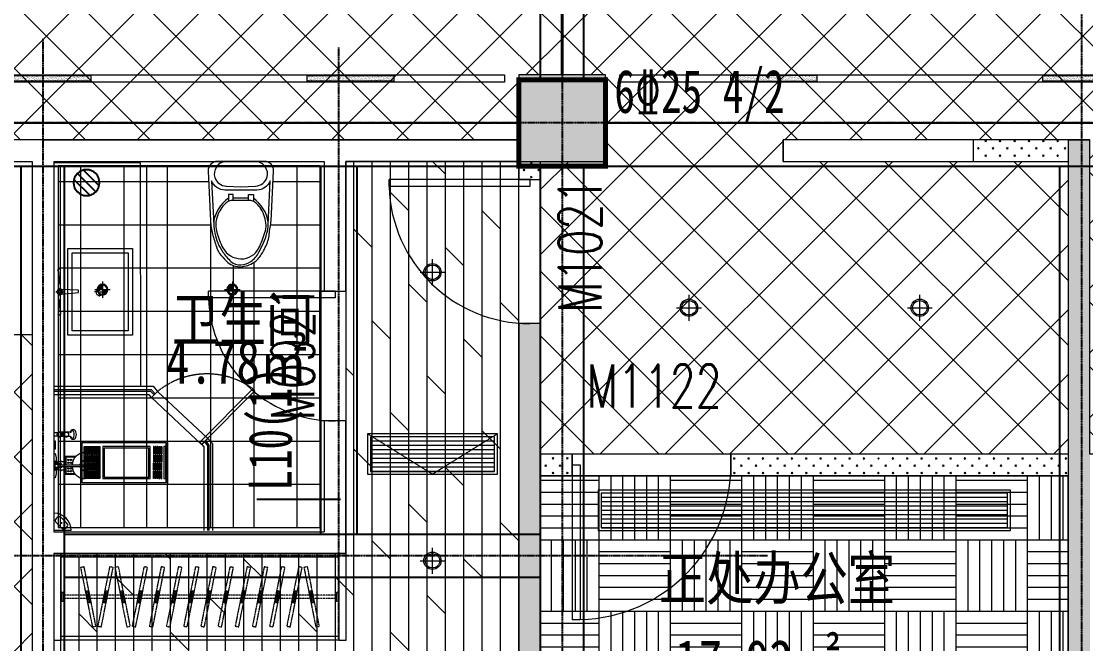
# Model space of a CAD drawing. Header units: millimetres. Extents: x 33621 to 401573, y -91663 to 133135.
# Drawn here: x 92547 to 99925, y 46301 to 50617 of the extents above; entities that cross this region are included whole.
import ezdxf

# ---------------------------------------------------------------- set-up
doc = ezdxf.new("R2010")
doc.units = ezdxf.units.MM
doc.header["$LTSCALE"] = 10
for name, pattern in [('CENTER2', [1.125, 0.75, -0.125, 0.125, -0.125]), ('DASH', [0.35, 0.25, -0.1]), ('DOT', [0.2, 0.1, -0.1]), ('DOTE', [2.42, 2, -0.2, 0.02, -0.2])]:
    doc.linetypes.add(name, pattern=pattern)
doc.layers.get('0').update_dxf_attribs({"color": 253})
doc.layers.add('0a', color=253, linetype='Continuous', plot=False)
for name, color, linetype in [('0a填充', 253, 'Continuous'), ('GRID', 253, 'CENTER2'), ('WINDOW_TEXT', 253, 'Continuous'), ('柱', 253, 'Continuous'), ('梁', 253, 'Continuous'), ('梁原位标注', 253, 'Continuous'), ('梁集中标注', 253, 'Continuous'), ('次梁', 253, 'Continuous'), ('水-地漏', 253, 'Continuous')]:
    doc.layers.add(name, color=color, linetype=linetype)
for name, color, linetype, lineweight in [('COLUMN', 253, 'Continuous', 0), ('DOOR【门】', 253, 'Continuous', 0), ('DS-4BS-FINISH【墙完成线】', 253, 'Continuous', 0), ('FC-FLOOR【地材分格】', 253, 'Continuous', 0), ('FF-FIXT【洁具】', 253, 'Continuous', 0), ('FF-FURN【成品家具】', 253, 'Continuous', 0), ('FF-FURN【成品家私】', 253, 'Continuous', 0), ('PUB_HATCH', 253, 'Continuous', 0), ('RC-FCU【空调设备】', 253, 'Continuous', 0), ('RC-FIN【天花轮廓线】', 253, 'Continuous', 0), ('RC-LIGHT【天花灯具】', 253, 'Continuous', 0), ('RC-STR【天花细线】', 253, 'Continuous', 0), ('RC-Text【天花文字】', 253, 'Continuous', 0), ('WALL', 253, 'Continuous', 0), ('Wall【新建墙】', 253, 'Continuous', 0), ('新建墙体', 253, 'Continuous', 0)]:
    doc.layers.add(name, color=color, linetype=linetype, lineweight=lineweight)
doc.styles.add('_TCH_WINDOW', font='SIMPLEX', dxfattribs={"bigfont": 'GBCBIG'})
doc.styles.add('文字', font='')
doc.styles.get('文字').set_extended_font_data('SimSun')
pattern_1 = [(45, (51276.3, 47130.05), (-50, 50), [16, -54.71068]), (135, (51387.62, 47130.05), (-50, -50), [16, -54.71068])]

# ---------------------------------------------------------------- blocks, each defined once
blk = doc.blocks.new('w-地漏')
at = {"layer": '水-地漏'}
for p, q in [((-56.7, -13.2), (16.2, 59.7)), ((-40.9, -40.9), (43.9, 43.9)), ((-12.7, -56.8), (59.8, 15.7))]:
    blk.add_line(p, q, dxfattribs=at)
blk.add_circle((1.5, 1.5), 60, dxfattribs=at)
blk = doc.blocks.new('$DorLib2D$00000001')
for p, q in [((0.45, 0.975), (0.5, 0.975)), ((0.45, 0), (0.45, 0.975)), ((0.5, 0), (0.5, 0.975)), ((0.5, 0), (0.45, 0))]:
    blk.add_line(p, q)
at = {"lineweight": 13}
blk.add_arc((0.475, 0), 0.975, 91.46928, 180, dxfattribs=at)
blk = doc.blocks.new('衣柜_092319261')
at = {"layer": 'FF-FURN【成品家具】'}
for points in [[(50, -600), (0, -600), (0, 0), (50, 0)], [(1975, 0), (2025, 0), (2025, -600), (1975, -600)]]:
    blk.add_lwpolyline(points, close=True, dxfattribs=at)
for points in [[(50, 0), (1975, 0)], [(50, -600), (1975, -600)]]:
    blk.add_lwpolyline(points, dxfattribs=at)
at = {"layer": 'FF-FURN【成品家具】', "color": 8}
for points in [[(50, -25), (1975, -25)], [(50, -575), (1975, -575)]]:
    blk.add_lwpolyline(points, dxfattribs=at)
at = {"layer": 'FF-FURN【成品家具】', "color": 8, "linetype": 'DASH', "ltscale": 0.16}
for points in [[(185, -503.5), (266.9, -91.6), (291.5, -96.5), (209.5, -508.4)], [(328.6, -91.6), (410.6, -503.5), (386.1, -508.4), (304.1, -96.5)], [(447.8, -91.6), (529.7, -503.5), (505.2, -508.4), (423.2, -96.5)], [(566.9, -91.6), (648.8, -503.5), (624.3, -508.4), (542.4, -96.5)], [(686, -91.6), (767.9, -503.5), (743.4, -508.4), (661.5, -96.5)], [(805.1, -91.6), (887.1, -503.5), (862.5, -508.4), (780.6, -96.5)], [(924.2, -91.6), (1006.2, -503.5), (981.7, -508.4), (899.7, -96.5)], [(1043.3, -91.6), (1125.3, -503.5), (1100.8, -508.4), (1018.8, -96.5)], [(1162.5, -91.6), (1244.4, -503.5), (1219.9, -508.4), (1137.9, -96.5)], [(1281.6, -91.6), (1363.5, -503.5), (1339, -508.4), (1257.1, -96.5)], [(1400.7, -91.6), (1482.6, -503.5), (1458.1, -508.4), (1376.2, -96.5)], [(1495.3, -503.5), (1577.2, -91.6), (1601.8, -96.5), (1519.8, -508.4)], [(1638.9, -91.6), (1720.9, -503.5), (1696.4, -508.4), (1614.4, -96.5)], [(1733.5, -503.5), (1815.5, -91.6), (1840, -96.5), (1758.1, -508.4)], [(218.2, -336.8), (233.8, -258.3), (258.3, -263.2), (242.7, -341.7)], [(225.5, -338.3), (241.1, -259.8), (250.9, -261.7), (235.3, -340.2)], [(361.8, -258.3), (377.4, -336.8), (352.9, -341.7), (337.3, -263.2)], [(354.5, -259.8), (370.1, -338.3), (360.3, -340.2), (344.6, -261.7)], [(480.9, -258.3), (496.5, -336.8), (472, -341.7), (456.4, -263.2)], [(473.6, -259.8), (489.2, -338.3), (479.4, -340.2), (463.8, -261.7)], [(600, -258.3), (615.7, -336.8), (591.1, -341.7), (575.5, -263.2)], [(592.7, -259.8), (608.3, -338.3), (598.5, -340.2), (582.9, -261.7)], [(719.2, -258.3), (734.8, -336.8), (710.2, -341.7), (694.6, -263.2)], [(711.8, -259.8), (727.4, -338.3), (717.6, -340.2), (702, -261.7)], [(838.3, -258.3), (853.9, -336.8), (829.4, -341.7), (813.8, -263.2)], [(830.9, -259.8), (846.5, -338.3), (836.7, -340.2), (821.1, -261.7)], [(957.4, -258.3), (973, -336.8), (948.5, -341.7), (932.9, -263.2)], [(950, -259.8), (965.6, -338.3), (955.8, -340.2), (940.2, -261.7)], [(1076.5, -258.3), (1092.1, -336.8), (1067.6, -341.7), (1052, -263.2)], [(1069.2, -259.8), (1084.8, -338.3), (1075, -340.2), (1059.4, -261.7)], [(1195.6, -258.3), (1211.2, -336.8), (1186.7, -341.7), (1171.1, -263.2)], [(1188.3, -259.8), (1203.9, -338.3), (1194.1, -340.2), (1178.5, -261.7)], [(1314.8, -258.3), (1330.4, -336.8), (1305.8, -341.7), (1290.2, -263.2)], [(1307.4, -259.8), (1323, -338.3), (1313.2, -340.2), (1297.6, -261.7)], [(1433.9, -258.3), (1449.5, -336.8), (1425, -341.7), (1409.3, -263.2)], [(1426.5, -259.8), (1442.1, -338.3), (1432.3, -340.2), (1416.7, -261.7)], [(1528.5, -336.8), (1544.1, -258.3), (1568.6, -263.2), (1553, -341.7)], [(1535.8, -338.3), (1551.4, -259.8), (1561.2, -261.7), (1545.6, -340.2)], [(1672.1, -258.3), (1687.7, -336.8), (1663.2, -341.7), (1647.6, -263.2)], [(1664.7, -259.8), (1680.4, -338.3), (1670.5, -340.2), (1654.9, -261.7)], [(1766.7, -336.8), (1782.3, -258.3), (1806.8, -263.2), (1791.2, -341.7)], [(1774.1, -338.3), (1789.7, -259.8), (1799.5, -261.7), (1783.9, -340.2)]]:
    blk.add_lwpolyline(points, close=True, dxfattribs=at)
at = {"layer": 'FF-FURN【成品家具】', "color": 8}
for points in [[(65, -330), (50, -330), (50, -270), (65, -270)], [(1960, -270), (1975, -270), (1975, -330), (1960, -330)], [(1960, -270), (1975, -270), (1975, -330), (1960, -330)]]:
    blk.add_lwpolyline(points, close=True, dxfattribs=at)
at = {"layer": 'FF-FURN【成品家具】', "color": 8, "linetype": 'DASH', "ltscale": 0.16}
for points in [[(65, -287.5), (1960, -287.5)], [(65, -312.5), (1960, -312.5)]]:
    blk.add_lwpolyline(points, dxfattribs=at)
blk = doc.blocks.new('*U52')
for p, q in [((29, 678), (0, 678)), ((113, 681), (38, 681)), ((29, 654), (0, 654)), ((113, 651), (38, 651)), ((10, 481), (0, 481)), ((10, 419), (10, 481)), ((10, 460), (30, 460)), ((30, 440), (30, 460)), ((30, 455), (215, 455)), ((30, 445), (215, 445)), ((0, 419), (10, 419)), ((10, 440), (30, 440)), ((0, 120), (0, 0)), ((120, 0), (0, 0))]:
    blk.add_line(p, q)
at = {"color": 8}
for p, q in [((60, 681), (60, 651)), ((25, 471), (15, 471)), ((25, 478), (70, 478)), ((25, 478), (25, 465)), ((49, 488), (45, 488)), ((45, 478), (45, 488)), ((49, 478), (49, 488)), ((70, 478), (70, 455)), ((70, 445), (70, 422)), ((25, 428), (15, 428)), ((25, 435), (25, 422)), ((25, 422), (70, 422)), ((45, 422), (45, 412)), ((49, 412), (45, 412)), ((49, 422), (49, 412)), ((16, 83), (23, 90)), ((51, 90), (90, 51)), ((16, 55), (55, 16)), ((90, 23), (83, 16))]:
    blk.add_line(p, q, dxfattribs=at)
at = {"color": 250}
for p, q in [((22, 465), (22, 460)), ((22, 440), (22, 435))]:
    blk.add_line(p, q, dxfattribs=at)
at = {"color": 8}
for points in [[(0, 621), (10, 621), (10, 565), (0, 565)], [(0, 535), (10, 535), (15, 505), (15, 460)], [(81, 455), (81, 515), (153, 515)], [(151, 388), (81, 388), (81, 445)], [(15, 440), (15, 395), (10, 365), (0, 365)]]:
    blk.add_lwpolyline(points, dxfattribs=at)
at = {"color": 250}
for points in [[(15, 465), (50, 465), (50, 455)], [(50, 445), (50, 435), (15, 435)], [(86, 455), (86, 510), (148, 510)], [(146, 393), (86, 393), (86, 445)]]:
    blk.add_lwpolyline(points, dxfattribs=at)
blk.add_circle((38, 666), 15)
at = {"color": 8}
for centre, radius in [((87, 666), 15), ((53, 53), 4)]:
    blk.add_circle(centre, radius, dxfattribs=at)
at = {"color": 250}
for centre in [(100, 490), (100, 470), (119, 490), (119, 470), (100, 430), (100, 411), (119, 430), (119, 411)]:
    blk.add_circle(centre, 5, dxfattribs=at)
at = {"color": 8}
for centre, radius, start, end in [((38, 666), 17, 61.92751, 136.66408), ((87, 666), 17, 241.92751, 118.07249), ((38, 666), 17, 223.33592, 298.07249), ((215, 450), 35, 188.21321, 171.78679), ((30, 69), 20, 134.99997, 224.99998), ((37, 76), 20, 45, 135), ((69, 30), 20, 224.99996, 314.99994), ((76, 37), 20, 315, 45)]:
    blk.add_arc(centre, radius, start, end, dxfattribs=at)
for centre, radius, start, end in [((87, 666), 15, 90, 270), ((107, 697.6), 17.7, 289.67326, 343.58193), ((134.6, 681.7), 17.9, 55.65642, 118.51026), ((107, 634.4), 17.7, 16.41807, 70.32674), ((134.6, 650.4), 17.9, 241.48974, 304.34358), ((215, 450), 89.5, 183.20255, 176.79745), ((215, 450), 5, 270, 90), ((0, 0), 120, 359.99988, 89.99988)]:
    blk.add_arc(centre, radius, start, end)
at = {"color": 250}
blk.add_arc((215, 450), 9, 213.74899, 146.25101, dxfattribs=at)
for centre, start_param, end_param in [((126, 666), 2.068694, 7.356084), ((141, 666), 3.388355, 6.036423)]:
    blk.add_ellipse(centre, major_axis=(0, 31.4), ratio=0.47884, start_param=start_param, end_param=end_param)
blk = doc.blocks.new('马桶A')
blk.add_wipeout([(226.7, 297.9), (226.7, 304), (226.2, 310.1), (225.1, 316.1), (223.5, 321.9), (221.3, 327.6), (218.5, 333), (215.3, 338.1), (211.6, 342.9), (207.4, 347.4), (202.8, 351.4), (197.9, 354.9), (192.6, 358), (187.1, 360.5), (181.4, 362.5), (175.5, 364), (169.4, 364.8), (163.4, 365.1), (-163.4, 365.1), (-169.4, 364.8), (-175.5, 364), (-181.4, 362.5), (-187.1, 360.5), (-192.6, 358), (-197.9, 354.9), (-202.8, 351.4), (-207.4, 347.4), (-211.6, 342.9), (-215.3, 338.1), (-218.6, 333), (-221.3, 327.6), (-223.5, 321.9), (-225.2, 316.1), (-226.3, 310.1), (-226.8, 304), (-226.7, 297.9), (-210.7, -46.8), (-208.2, -77.7), (-203.5, -108.3), (-196.6, -138.6), (-170.1, -227.6), (-164, -243.5), (-156.5, -258.7), (-147.6, -273.2), (-137.4, -286.8), (-114.8, -312), (-90.1, -335.3), (-81.6, -342), (-72.6, -347.9), (-63.1, -353.1), (-53.2, -357.3), (-42.9, -360.8), (-32.4, -363.3), (-21.7, -364.8), (-10.9, -365.4), (-0.1, -365.1), (15.8, -363.3), (31.5, -360.2), (46.8, -355.8), (61.7, -350.2), (76.2, -343.3), (90, -335.3), (102.3, -326.6), (113.7, -316.7), (124.1, -305.8), (133.4, -293.9), (141.4, -281.1), (169.1, -230.1), (179, -208.6), (186.9, -186.3), (192.7, -163.3), (196.3, -139.9), (210.7, -46.9)])
at = {"linetype": 'ByBlock'}
blk.add_line((53.2, 109.2), (-53.5, 109.2), dxfattribs=at)
at = {"linetype": 'Continuous'}
blk.add_lwpolyline([(226.7, 297.9, 0.431726), (163.4, 365.1), (-163.4, 365.1, 0.431435), (-226.7, 297.9), (-210.7, -46.8, 0.05293), (-196.6, -138.6, 0.015625), (-170.1, -227.6, 0.092508), (-137.4, -286.8, 0.041886), (-90.1, -335.3, 0.199313), (-0.1, -365.1, 0.124065), (90, -335.3, 0.122705), (141.4, -281.1, 0.00916), (169.1, -230.1, 0.093585), (196.3, -139.9, -0.024039), (210.7, -46.9)], format="xyb", close=True, dxfattribs=at)
for points in [[(-101, 193.9), (0, 189.7), (100.9, 193.9, 0.31346), (182.6, 257.2, 0.214355), (169.7, 325.7, 0.233297), (103.2, 365.1), (-107.4, 365.1, 0.214741), (-169.8, 325.7, 0.214469), (-181.7, 253.1, 0.149897), (-150.5, 211.2, 0.149897), (-101.2, 193.9)], [(-204, 229.4), (-188.9, -72.3, 0.039846), (-181, -132.7, 0.096207), (-125.6, -263.4, 0.060028), (-69.1, -328.8, 0.204422), (-0.1, -352.8, 0.133941), (68.8, -328.8, 0.129163), (125.3, -263.4, -0.000598), (156.7, -199.6, 0.056687), (180.7, -132.7, 0.051135), (188.6, -72.3), (203.9, 229.4, -0.272391), (110.8, 164.8), (-111.1, 164.8, -0.270676), (-204.2, 229.4)], [(107.2, 73.1, 0.09365), (82.8, 89, 0.098915), (54.3, 94.5), (-54.6, 94.5, 0.096282), (-83.1, 89, 0.096282), (-107.5, 73.1, 0.05557), (-139.9, 34, 0.05557), (-162.9, -11.3, 0.092989), (-174.3, -76.2, 0.063501), (-167, -128.6, 0.057856), (-124.5, -234.6, 0.268831), (-0.1, -310.6, 0.294074), (124.2, -234.6, 0.034416), (166.7, -128.6, 0.087024), (174, -76.2, 0.134611), (139.6, 34, 0.061058), (107.2, 73.1)]]:
    blk.add_lwpolyline(points, format="xyb", close=True)
at = {"linetype": 'ByBlock'}
for points in [[(-53.5, 94.5), (-53.5, 136.3), (-86.5, 136.3), (-86.5, 87.5)], [(53.2, 94.5), (53.2, 136.3), (86.2, 136.3), (86.2, 87.5)]]:
    blk.add_lwpolyline(points, dxfattribs=at)
for centre, start, end in [((51.8, -91.8), 124.52591, 171.77825), ((-52.1, -91.8), 8.20638, 55.47409)]:
    blk.add_arc(centre, 244, start, end, dxfattribs=at)
blk = doc.blocks.new('A$C5D954283')
at = {"color": 8}
for p, q in [((0, 532.1), (0, 509.5)), ((0, 501.5), (0, 478.5)), ((-5, 230), (-32.8, 230)), ((0, 235.1), (0, 263.8)), ((0, 225), (0, 196.3)), ((32.3, 230), (5, 230))]:
    blk.add_line(p, q, dxfattribs=at)
at = {"color": 0, "linetype": 'Continuous'}
for p, q in [((-159.8, 511.3), (-159.8, 506.3)), ((-11.2, 374.3), (-17.5, 495.5)), ((15.1, 492.2), (4.8, 374.3)), ((159.8, 511.3), (159.8, 506.3)), ((4.8, 374.3), (-11.2, 374.3))]:
    blk.add_line(p, q, dxfattribs=at)
blk.add_lwpolyline([(300, 0), (300, 450), (-300, 450), (-300, 0)], close=True, dxfattribs=at)
at = {"color": 8, "ltscale": 1000, "const_width": 0.448}
blk.add_lwpolyline([(0, 505.7, -1), (0, 505.3, -1)], format="xyb", close=True, dxfattribs=at)
at = {"color": 8}
blk.add_lwpolyline([(270, 30), (270, 420), (-270, 420), (-270, 30)], close=True, dxfattribs=at)
at = {"color": 8, "const_width": 0.84}
blk.add_lwpolyline([(0.1, 230.5, -1), (0.1, 229.6, -1)], format="xyb", close=True, dxfattribs=at)
at = {"color": 0, "linetype": 'Continuous'}
blk.add_circle((0, 505.5), 20.2, dxfattribs=at)
at = {"color": 8}
for centre, radius in [((0.3, 505.7), 16.3), ((0, 230), 25.2)]:
    blk.add_circle(centre, radius, dxfattribs=at)
at = {"color": 0, "linetype": 'Continuous'}
for centre, start, end in [((-154.8, 511.3), 88.28891, 180), ((-154.8, 506.3), 180, 271.71109), ((154.8, 511.3), 0, 91.71109), ((154.8, 506.3), 268.28891, 0)]:
    blk.add_arc(centre, 5, start, end, dxfattribs=at)
at = {"color": 250, "linetype": 'DOT', "ltscale": 1000}
for points in [[(-57.3, 508.8), (-57.4, 510), (-57.8, 511.1), (-58.3, 512.1), (-59.1, 513), (-60, 513.8), (-61, 514.3), (-62.2, 514.7), (-63.3, 514.8), (-64.5, 514.7), (-65.6, 514.3), (-66.7, 513.8), (-67.6, 513), (-68.3, 512.1), (-68.9, 511.1), (-69.2, 510), (-69.3, 508.8), (-69.2, 507.6), (-68.9, 506.5), (-68.3, 505.5), (-67.6, 504.6), (-66.7, 503.8), (-65.6, 503.3), (-64.5, 502.9), (-63.3, 502.8), (-62.2, 502.9), (-61, 503.3), (-60, 503.8), (-59.1, 504.6), (-58.3, 505.5), (-57.8, 506.5), (-57.4, 507.6)], [(69.3, 508.8), (69.2, 510), (68.9, 511.1), (68.3, 512.1), (67.6, 513), (66.7, 513.8), (65.6, 514.3), (64.5, 514.7), (63.3, 514.8), (62.2, 514.7), (61, 514.3), (60, 513.8), (59.1, 513), (58.3, 512.1), (57.8, 511.1), (57.4, 510), (57.3, 508.8), (57.4, 507.6), (57.8, 506.5), (58.3, 505.5), (59.1, 504.6), (60, 503.8), (61, 503.3), (62.2, 502.9), (63.3, 502.8), (64.5, 502.9), (65.6, 503.3), (66.7, 503.8), (67.6, 504.6), (68.3, 505.5), (68.9, 506.5), (69.2, 507.6)]]:
    blk.add_wipeout(points, dxfattribs=at)
at = {"color": 0, "linetype": 'Continuous'}
for p, q in [((-72.3, 510.3), (-154.7, 516.3)), ((-72.3, 507.3), (-154.7, 501.3)), ((72.3, 510.3), (154.7, 516.3)), ((72.3, 507.3), (154.7, 501.3))]:
    blk.add_line(p, q, dxfattribs=at)
at = {"color": 8}
for p, q in [((-4, 505.5), (-26.2, 505.5)), ((25.8, 505.5), (4, 505.5))]:
    blk.add_line(p, q, dxfattribs=at)
at = {"color": 0, "linetype": 'Continuous', "const_width": 12}
for points in [[(-63.3, 514.8, -1), (-63.3, 502.8, -1)], [(63.3, 514.8, 1), (63.3, 502.8, 1)]]:
    blk.add_lwpolyline(points, format="xyb", close=True, dxfattribs=at)
blk = doc.blocks.new('A$C434F664F')
at = {"layer": '0a填充'}
h = blk.add_hatch(color=256, dxfattribs=at)
h.paths.add_polyline_path([(936, 75), (942, 75), (942, 81), (936, 81)])
h.paths.add_polyline_path([(898, 99), (904, 99), (904, 105), (898, 105)])
h.paths.add_polyline_path([(864, 99), (870, 99), (870, 105), (864, 105)])
h.paths.add_polyline_path([(864, 75), (870, 75), (870, 81), (864, 81)])
h.paths.add_polyline_path([(792, 75), (798, 75), (798, 81), (792, 81)])
h.paths.add_polyline_path([(720, 75), (726, 75), (726, 81), (720, 81)])
h.paths.add_polyline_path([(648, 75), (654, 75), (654, 81), (648, 81)])
h.paths.add_polyline_path([(576, 75), (582, 75), (582, 81), (576, 81)])
h.paths.add_polyline_path([(504, 75), (510, 75), (510, 81), (504, 81)])
h.paths.add_polyline_path([(432, 75), (438, 75), (438, 81), (432, 81)])
h.paths.add_polyline_path([(360, 99), (366, 99), (366, 105), (360, 105)])
h.paths.add_polyline_path([(360, 75), (366, 75), (366, 81), (360, 81)])
h.paths.add_polyline_path([(326, 99), (332, 99), (332, 105), (326, 105)])
h.paths.add_polyline_path([(288, 75), (294, 75), (294, 81), (288, 81)])
h.paths.add_polyline_path([(216, 75), (222, 75), (222, 81), (216, 81)])
h.paths.add_polyline_path([(144, 75), (150, 75), (150, 81), (144, 81)])
h.paths.add_polyline_path([(72, 99), (78, 99), (78, 105), (72, 105)])
h.paths.add_polyline_path([(72, 75), (78, 75), (78, 81), (72, 81)])
h.paths.add_polyline_path([(38, 99), (44, 99), (44, 105), (38, 105)])
h.paths.add_polyline_path([(0, 75), (6, 75), (6, 81), (0, 81)])
blk = doc.blocks.new('海龙0425175846')
at = {"layer": 'GRID', "ltscale": 0.01}
for p, q in [((124.442, 257.02), (124.442, 41.97)), ((160.442, 257.02), (160.442, 50.038)), ((88.442, 158.857), (88.442, 50.038)), ((108.942, 158.258), (108.942, 117.259)), ((497.558, 153.02), (-487.558, 153.02)), ((138.68, 123.02), (38.205, 123.02))]:
    blk.add_line(p, q, dxfattribs=at)
at = {"layer": '柱', "const_width": 0.35}
blk.add_lwpolyline([(127.442, 150.02), (127.442, 156.02), (121.442, 156.02), (121.442, 150.02)], close=True, dxfattribs=at)
at = {"layer": '梁', "ltscale": 0.01}
for p, q in [((122.942, 156.02), (122.942, 234.02)), ((125.942, 156.02), (125.942, 234.02)), ((55.442, 153.02), (121.442, 153.02)), ((127.442, 153.02), (193.442, 153.02)), ((55.442, 150.02), (121.442, 150.02)), ((122.942, 81.02), (122.942, 150.02)), ((125.942, 81.02), (125.942, 150.02)), ((127.442, 150.02), (193.442, 150.02))]:
    blk.add_line(p, q, dxfattribs=at)
at = {"layer": '梁集中标注'}
blk.add_line((109.071, 126.913), (103.271, 126.913), dxfattribs=at)
at = {"layer": '次梁'}
for p, q in [((86.942, 78.02), (86.942, 150.02)), ((89.942, 78.02), (89.942, 150.02)), ((107.692, 150.02), (107.692, 124.52)), ((110.192, 150.02), (110.192, 124.52)), ((158.942, 78.02), (158.942, 150.02)), ((89.942, 124.52), (122.942, 124.52)), ((89.942, 121.52), (122.942, 121.52))]:
    blk.add_line(p, q, dxfattribs=at)
at = {"layer": '0a填充'}
blk.add_blockref('A$C434F664F', (-454.558, 75.02), dxfattribs=at)
at = {"layer": '梁原位标注', "width": 0.7}
blk.add_text('6%%13225 4/2', height=3, dxfattribs=at).set_placement((128.055, 153.72))
at = {"layer": '梁集中标注', "width": 0.7}
blk.add_text('L10(1)', height=3, rotation=90, dxfattribs=at).set_placement((105.696, 127.526))
blk = doc.blocks.new('ZL_0814093391')
at = {"layer": 'RC-LIGHT【天花灯具】'}
h = blk.add_hatch(dxfattribs=at)
h.set_pattern_fill('AR-SAND', color=251, scale=0.316764)
h.set_pattern_definition([(37.5, (-300, -35), (-0.50683, 15.50283), [0, -12.2296, 0, -13.67785, 0, -13.07441]), (7.5, (-300, -35), (14.23926, 22.7064), [0, -6.59755, 0, -11.02274, 0, -4.22404]), (327.5, (-309.896, -35), (25.05575, 0.04552), [0, -4.0229, 0, -14.48243, 0, -18.90761]), (317.5, (-309.896, -35), (24.1867, 7.0616), [0, -2.01145, 0, -9.49404, 0, -10.86182])])
h.paths.add_polyline_path([(300, 5), (-300, 5), (-300, -35), (300, -35)])
blk.add_lwpolyline([(-300, 5), (300, 5), (300, -35), (-300, -35)], close=True, dxfattribs=at)
blk = doc.blocks.new('ERTERT')
at = {"color": 8}
for points in [[(15709.6, 8061.8), (15930.2, 8061.8), (15930.2, 8046.6), (15709.6, 8046.6)], [(15709.5, 8032.6), (15759.4, 8032.6), (15759.4, 8026.5), (15709.5, 8026.5)], [(15709.5, 8019.5), (15759.4, 8019.5), (15759.4, 8013.4), (15709.5, 8013.4)], [(15709.5, 8000.3), (15759.4, 8000.3), (15759.4, 8006.4), (15709.5, 8006.4)], [(15709.5, 7987.2), (15759.4, 7987.2), (15759.4, 7993.3), (15709.5, 7993.3)], [(15709.5, 7974.2), (15759.4, 7974.2), (15759.4, 7980.2), (15709.5, 7980.2)], [(15766.4, 8032.6), (15816.3, 8032.6), (15816.3, 8026.5), (15766.4, 8026.5)], [(15766.4, 8019.5), (15816.3, 8019.5), (15816.3, 8013.4), (15766.4, 8013.4)], [(15766.4, 8000.3), (15816.3, 8000.3), (15816.3, 8006.4), (15766.4, 8006.4)], [(15766.4, 7987.2), (15816.3, 7987.2), (15816.3, 7993.3), (15766.4, 7993.3)], [(15766.4, 7974.2), (15816.3, 7974.2), (15816.3, 7980.2), (15766.4, 7980.2)], [(15873.3, 8032.6), (15823.3, 8032.6), (15823.3, 8026.5), (15873.3, 8026.5)], [(15873.3, 8019.5), (15823.3, 8019.5), (15823.3, 8013.4), (15873.3, 8013.4)], [(15873.3, 8000.3), (15823.3, 8000.3), (15823.3, 8006.4), (15873.3, 8006.4)], [(15873.3, 7987.2), (15823.3, 7987.2), (15823.3, 7993.3), (15873.3, 7993.3)], [(15873.3, 7974.2), (15823.3, 7974.2), (15823.3, 7980.2), (15873.3, 7980.2)], [(15930.2, 8032.6), (15880.3, 8032.6), (15880.3, 8026.5), (15930.2, 8026.5)], [(15930.2, 8019.5), (15880.3, 8019.5), (15880.3, 8013.4), (15930.2, 8013.4)], [(15930.2, 8000.3), (15880.3, 8000.3), (15880.3, 8006.4), (15930.2, 8006.4)], [(15930.2, 7987.2), (15880.3, 7987.2), (15880.3, 7993.3), (15930.2, 7993.3)], [(15930.2, 7974.2), (15880.3, 7974.2), (15880.3, 7980.2), (15930.2, 7980.2)], [(15709.5, 7952.9), (15930.2, 7952.9), (15930.2, 7624.2), (15709.5, 7624.2)], [(15709.5, 7495.6), (15930.2, 7495.6), (15930.2, 7604.2), (15709.5, 7604.2)], [(15714.5, 7599.2), (15763.3, 7599.2), (15763.3, 7592.2), (15714.5, 7592.2)], [(15714.5, 7586), (15763.3, 7586), (15763.3, 7579), (15714.5, 7579)], [(15714.5, 7572.1), (15763.3, 7572.1), (15763.3, 7565.1), (15714.5, 7565.1)], [(15714.5, 7558.9), (15763.3, 7558.9), (15763.3, 7551.9), (15714.5, 7551.9)], [(15714.5, 7545.5), (15763.3, 7545.5), (15763.3, 7538.5), (15714.5, 7538.5)], [(15714.5, 7532.6), (15763.3, 7532.6), (15763.3, 7525.6), (15714.5, 7525.6)], [(15767.9, 7599.2), (15816.7, 7599.2), (15816.7, 7592.2), (15767.9, 7592.2)], [(15767.9, 7586), (15816.7, 7586), (15816.7, 7579), (15767.9, 7579)], [(15767.9, 7572.1), (15816.7, 7572.1), (15816.7, 7565.1), (15767.9, 7565.1)], [(15767.9, 7558.9), (15816.7, 7558.9), (15816.7, 7551.9), (15767.9, 7551.9)], [(15767.9, 7545.5), (15816.7, 7545.5), (15816.7, 7538.5), (15767.9, 7538.5)], [(15767.9, 7532.6), (15816.7, 7532.6), (15816.7, 7525.6), (15767.9, 7525.6)], [(15821.2, 7599.2), (15870, 7599.2), (15870, 7592.2), (15821.2, 7592.2)], [(15821.2, 7586), (15870, 7586), (15870, 7579), (15821.2, 7579)], [(15821.2, 7572.1), (15870, 7572.1), (15870, 7565.1), (15821.2, 7565.1)], [(15821.2, 7558.9), (15870, 7558.9), (15870, 7551.9), (15821.2, 7551.9)], [(15821.2, 7545.5), (15870, 7545.5), (15870, 7538.5), (15821.2, 7538.5)], [(15821.2, 7532.6), (15870, 7532.6), (15870, 7525.6), (15821.2, 7525.6)], [(15876.4, 7599.2), (15925.2, 7599.2), (15925.2, 7592.2), (15876.4, 7592.2)], [(15876.4, 7586), (15925.2, 7586), (15925.2, 7579), (15876.4, 7579)], [(15876.4, 7572.1), (15925.2, 7572.1), (15925.2, 7565.1), (15876.4, 7565.1)], [(15876.4, 7558.9), (15925.2, 7558.9), (15925.2, 7551.9), (15876.4, 7551.9)], [(15876.4, 7545.5), (15925.2, 7545.5), (15925.2, 7538.5), (15876.4, 7538.5)], [(15876.4, 7532.6), (15925.2, 7532.6), (15925.2, 7525.6), (15876.4, 7525.6)], [(15714.5, 7520.4), (15763.3, 7520.4), (15763.3, 7513.4), (15714.5, 7513.4)], [(15714.5, 7507.6), (15763.3, 7507.6), (15763.3, 7500.6), (15714.5, 7500.6)], [(15767.9, 7520.4), (15816.7, 7520.4), (15816.7, 7513.4), (15767.9, 7513.4)], [(15767.9, 7507.6), (15816.7, 7507.6), (15816.7, 7500.6), (15767.9, 7500.6)], [(15821.2, 7520.4), (15870, 7520.4), (15870, 7513.4), (15821.2, 7513.4)], [(15821.2, 7507.6), (15870, 7507.6), (15870, 7500.6), (15821.2, 7500.6)], [(15876.4, 7520.4), (15925.2, 7520.4), (15925.2, 7513.4), (15876.4, 7513.4)], [(15876.4, 7507.6), (15925.2, 7507.6), (15925.2, 7500.6), (15876.4, 7500.6)]]:
    blk.add_lwpolyline(points, close=True, dxfattribs=at)
at = {"color": 250}
blk.add_lwpolyline([(15719.5, 7942.9), (15920.2, 7942.9), (15920.2, 7634.2), (15719.5, 7634.2)], close=True, dxfattribs=at)
at = {"layer": 'RC-LIGHT【天花灯具】'}
for points in [[(15668.9, 7471.8), (15968.9, 7471.8), (15968.9, 8071.8), (15668.9, 8071.8)], [(15678.9, 7481.8), (15958.9, 7481.8), (15958.9, 8061.8), (15678.9, 8061.8)]]:
    blk.add_lwpolyline(points, close=True, dxfattribs=at)
blk = doc.blocks.new('防雾筒灯')
at = {"ltscale": 30}
h = blk.add_hatch(dxfattribs=at)
h.set_pattern_fill('DOTS', color=251, scale=3)
h.set_pattern_definition([(0, (-62.322, -46.6336), (2.38125, 4.7625), [0, -4.7625])])
edge = h.paths.add_edge_path()
edge.add_ellipse((0, 0), major_axis=(35.4, 35.4), ratio=1, start_angle=315, end_angle=405)
edge.add_line((0, 50), (0, 0))
edge.add_line((0, 0), (50, 0))
edge = h.paths.add_edge_path()
edge.add_line((0, 0), (-50, 0))
edge.add_ellipse((0, 0), major_axis=(35.4, 35.4), ratio=1, start_angle=495, end_angle=225)
edge.add_line((0, -50), (0, 0))
at = {"color": 251, "linetype": 'DOTE', "ltscale": 43.504693}
blk.add_line((0, 91), (0, -91), dxfattribs=at)
at = {"color": 251, "linetype": 'DOTE', "ltscale": 41.297046}
blk.add_line((86, 0), (-86, 0), dxfattribs=at)
blk.add_ellipse((0, 0), major_axis=(-42.4, 42.4), ratio=1, start_param=2.355868237233172, end_param=8.639053544412757)
at = {"color": 251}
blk.add_ellipse((0, 0), major_axis=(35.4, 35.4), ratio=1, start_param=5.49871431692557, end_param=11.78189962410516, dxfattribs=at)
blk = doc.blocks.new('圆形筒灯')
at = {"color": 251, "linetype": 'DOTE', "ltscale": 43.504693}
blk.add_line((0, 90.6), (0, -90.6), dxfattribs=at)
at = {"color": 251, "linetype": 'DOTE', "ltscale": 41.297046}
blk.add_line((86, 0), (-86, 0), dxfattribs=at)
blk.add_ellipse((0, 0), major_axis=(-42.4, 42.4), ratio=1, start_param=2.355868237233172, end_param=8.639053544412757)
at = {"color": 251}
blk.add_ellipse((0, 0), major_axis=(35.4, 35.4), ratio=1, start_param=5.49871431692557, end_param=11.78189962410516, dxfattribs=at)

msp = doc.modelspace()

# ---------------------------------------------------------------- hatches: boundary and pattern name
at = {"layer": 'FC-FLOOR【地材分格】'}
h = msp.add_hatch(dxfattribs=at)
h.set_pattern_fill('ANSI37', color=256, scale=100, double=1)
h.paths.add_polyline_path([(103421.5, 52045.3), (103421.5, 50245.3), (103196.5, 50245.3), (103196.5, 49795.3), (101395.5, 49795.3), (101395.5, 47615.3), (99953.9, 47615.3), (99953.9, 49795.3), (97828.9, 49795.3), (97828.9, 49645.3), (99803.9, 49645.3), (99803.9, 47615.3), (96146.5, 47615.3), (96146.5, 49645.3), (96596.5, 49645.3), (96596.5, 50245.3), (95996.5, 50245.3), (95996.5, 49795.3), (89396.5, 49795.3), (89396.5, 50245.3), (88796.5, 50245.3), (88796.5, 49795.3), (82196.5, 49795.3), (82196.5, 50245.3), (81596.5, 50245.3), (81596.5, 49795.3), (74996.5, 49795.3), (74996.5, 50245.3), (74396.5, 50245.3), (74396.5, 49645.3), (74621.5, 49645.3), (74621.5, 46044), (71170.5, 46044), (71170.5, 49645.3), (72996.5, 49645.3), (72996.5, 49795.3), (69195.5, 49795.3), (69195.5, 49645.3), (71020.5, 49645.3), (71020.5, 46044), (67571.5, 46044), (67571.5, 49645.3), (67796.5, 49645.3), (67796.5, 50245.3), (67196.5, 50245.3), (67196.5, 49795.3), (60596.5, 49795.3), (60596.5, 50245.3), (59996.5, 50245.3), (59996.5, 49645.3), (60220.5, 49645.3), (60220.5, 46044), (56770.5, 46044), (56770.5, 49645.3), (58596.5, 49645.3), (58596.5, 49795.3), (54795.5, 49795.3), (54795.5, 49645.3), (56620.5, 49645.3), (56620.5, 46044), (53170.5, 46044), (53170.5, 49635.7), (53396.5, 49635.7), (53396.5, 50245.3), (52796.5, 50245.3), (52796.5, 49795.3), (46196.5, 49795.3), (46196.5, 50245.3), (45596.5, 50245.3), (45596.5, 49645.3), (46046.5, 49645.3), (46046.5, 47615.3), (42346.5, 47615.3), (42346.5, 49645.3), (44183.9, 49645.3), (44183.9, 49795.3), (38996.5, 49795.3), (38996.5, 52045.3), (56769.3, 52039), (56769.3, 58345.3), (59996.5, 58345.3), (59996.5, 52045.3), (85571.5, 52045.3), (85571.5, 58345.3), (88796.5, 58345.3), (88796.5, 52045.3)])
h = msp.add_hatch(dxfattribs=at)
h.set_pattern_fill('ANSI37', color=256, scale=100, double=1)
h.paths.add_polyline_path([(78371.5, 49645.3), (92421.5, 49645.3), (92421.5, 48445.3), (92621.5, 48445.3), (92621.5, 43845.3), (92421.5, 43845.3), (92421.5, 42445.3), (89396.5, 42445.3), (89396.5, 42745.3), (88796.5, 42745.3), (88796.5, 42445.3), (82196.5, 42445.3), (82196.5, 42745.3), (81596.5, 42745.3), (81596.5, 42445.3), (78371.5, 42445.3)])
h = msp.add_hatch(dxfattribs=at)
h.set_pattern_fill('DOLMIT', color=256, scale=20, angle=90, double=1)
h.set_pattern_definition([(90, (82532.47, 53365.26), (-127, 8e-15), []), (135, (82532.47, 53365.26), (-254, -254), [179.605, -359.21])])
h.paths.add_polyline_path([(95996.5, 49645.3), (94796.5, 49645.3), (94796.5, 46926.2), (92772, 46926.2), (92771, 42445.3), (95996.5, 42445.3)])
h = msp.add_hatch(dxfattribs=at)
h.set_pattern_fill('_USER', color=256, scale=600, double=1, pattern_type=0)
h.set_pattern_definition([(0, (94617.53, 47106.15), (0, 600), []), (90, (94617.53, 47106.15), (-600, 4e-14), [])])
h.paths.add_polyline_path([(94617.5, 49615.3), (92801.5, 49615.3), (92801.5, 47106.2), (94617.5, 47106.2)])
h = msp.add_hatch(dxfattribs=at)
h.set_pattern_fill('方形木地板', color=256, scale=1.6239, double=1, pattern_type=2)
h.set_pattern_definition([(90, (58439.64, -2e-09), (-494.9647, 494.9647), [494.965, -494.965]), (90, (58522.13, -2e-09), (-494.9647, 494.9647), [494.965, -494.965]), (90, (58604.63, -2e-09), (-494.9647, 494.9647), [494.965, -494.965]), (90, (58687.1, -2e-09), (-494.9647, 494.9647), [494.965, -494.965]), (90, (58769.6, -2e-09), (-494.9647, 494.9647), [494.965, -494.965]), (90, (58852.1, -2e-09), (-494.9647, 494.9647), [494.965, -494.965]), (90, (58934.6, -2e-09), (-494.9647, 494.9647), [494.965, -494.965]), (0, (58439.64, 494.96), (494.9647, -494.9647), [494.965, -494.965]), (0, (58439.64, 577.46), (494.9647, -494.9647), [494.965, -494.965]), (0, (58439.64, 659.95), (494.9647, -494.9647), [494.965, -494.965]), (0, (58439.64, 742.45), (494.9647, -494.9647), [494.965, -494.965]), (0, (58439.64, 824.94), (494.9647, -494.9647), [494.965, -494.965]), (0, (58439.64, 907.44), (494.9647, -494.9647), [494.965, -494.965]), (0, (58439.64, 989.93), (494.9647, -494.9647), [494.965, -494.965])])
h.paths.add_polyline_path([(99803.9, 47465.3), (96146.5, 47465.3), (96146.5, 42745.3), (96596.5, 42745.3), (96596.5, 42445.3), (99803.9, 42445.3)])
at = {"layer": 'PUB_HATCH'}
msp.add_hatch(color=256, dxfattribs=at).paths.add_polyline_path([(95996.5, 49645.3), (96596.5, 49645.3), (96596.5, 50245.3), (95996.5, 50245.3)])
at = {"layer": 'RC-FCU【空调设备】'}
h = msp.add_hatch(dxfattribs=at)
h.set_pattern_fill('_USER', color=8, scale=30, angle=180, pattern_type=0)
h.set_pattern_definition([(180, (10931219.39, -1881652.017), (-4e-15, -30), [])])
h.paths.add_polyline_path([(94967, 47496.2), (94967, 47736.2), (95827, 47736.2), (95827, 47496.2)])
h = msp.add_hatch(dxfattribs=at)
h.set_pattern_fill('_USER', color=8, scale=30, angle=180, pattern_type=0)
h.set_pattern_definition([(180, (10927619.9, -1882042.907), (-4e-15, -30), [])])
h.paths.add_polyline_path([(96566.5, 47105.3), (96566.5, 47345.3), (99383.9, 47345.3), (99383.9, 47105.3)])
at = {"layer": 'RC-STR【天花细线】'}
h = msp.add_hatch(dxfattribs=at)
h.set_pattern_fill('_USER', color=256, scale=300, double=1, pattern_type=0)
h.set_pattern_definition([(0, (93559.52, 47406.15), (0, 300), []), (90, (93559.52, 47406.15), (-300, 2e-14), [])])
h.paths.add_polyline_path([(94617.5, 49615.3), (92801.5, 49615.3), (92801.5, 47106.2), (94617.5, 47106.2)])
at = {"layer": '新建墙体'}
h = msp.add_hatch(dxfattribs=at)
h.set_pattern_fill('石膏板', color=256, scale=20, pattern_type=2)
h.set_pattern_definition(pattern_1)
h.paths.add_polyline_path([(99803.9, 49795.3), (99146.5, 49795.3), (99146.5, 49645.3), (99803.9, 49645.3)])
h = msp.add_hatch(dxfattribs=at)
h.set_pattern_fill('石膏板', color=256, scale=20, pattern_type=2)
h.set_pattern_definition([(45, (99820.91, 42459.61), (-50, 50), [16, -54.7107]), (135, (99932.225, 42459.61), (-50, -50), [16, -54.7107])])
h.paths.add_polyline_path([(99953.9, 49795.3), (99803.9, 49795.3), (99803.9, 42445.3), (99953.9, 42445.3)])
h = msp.add_hatch(dxfattribs=at)
h.set_pattern_fill('石膏板', color=256, scale=20, pattern_type=2)
h.set_pattern_definition(pattern_1)
h.paths.add_polyline_path([(96146.5, 49645.3), (95996.5, 49645.3), (95996.5, 49520.5), (96146.5, 49520.5)])
h = msp.add_hatch(dxfattribs=at)
h.set_pattern_fill('石膏板', color=256, scale=20, pattern_type=2)
h.set_pattern_definition([(45, (96013.5, 42759.61), (-50, 50), [16, -54.7107]), (135, (96124.816, 42759.61), (-50, -50), [16, -54.7107])])
h.paths.add_polyline_path([(96146.5, 48520.5), (95996.5, 48520.5), (95996.5, 42745.3), (96146.5, 42745.3)])
h = msp.add_hatch(dxfattribs=at)
h.set_pattern_fill('石膏板', color=256, scale=20, pattern_type=2)
h.set_pattern_definition(pattern_1)
h.paths.add_polyline_path([(96366.1, 47615.3), (96146.5, 47615.3), (96146.5, 47465.3), (96366.1, 47465.3)])
h = msp.add_hatch(dxfattribs=at)
h.set_pattern_fill('石膏板', color=256, scale=20, pattern_type=2)
h.set_pattern_definition([(45, (97483.086, 47479.61), (-50, 50), [16, -54.7107]), (135, (97594.4, 47479.61), (-50, -50), [16, -54.7107])])
h.paths.add_polyline_path([(99803.9, 47615.3), (97466.1, 47615.3), (97466.1, 47465.3), (99803.9, 47465.3)])

# ---------------------------------------------------------------- linework, layer by layer
at = {"layer": 'COLUMN'}
for p, q in [((96596.5, 50245.3), (95996.5, 50245.3)), ((95996.5, 50245.3), (95996.5, 49645.3)), ((96596.5, 49645.3), (96596.5, 50245.3)), ((95996.5, 49645.3), (96596.5, 49645.3))]:
    msp.add_line(p, q, dxfattribs=at)
at = {"layer": 'DS-4BS-FINISH【墙完成线】'}
msp.add_lwpolyline([(78371.5, 49645.3), (92421.5, 49645.3), (92421.5, 48445.3), (92621.5, 48445.3), (92621.5, 43845.3), (92421.5, 43845.3), (92421.5, 42445.3), (89396.5, 42445.3), (89396.5, 42745.3), (88796.5, 42745.3), (88796.5, 42445.3), (82196.5, 42445.3), (82196.5, 42745.3), (81596.5, 42745.3), (81596.5, 42445.3), (78371.5, 42445.3), (78371.5, 49645.3)], dxfattribs=at)
msp.add_lwpolyline([(99803.9, 47465.3), (96146.5, 47465.3), (96146.5, 42745.3), (96596.5, 42745.3), (96596.5, 42445.3), (99803.9, 42445.3)], close=True, dxfattribs=at)
at = {"layer": 'FF-FIXT【洁具】'}
for p, q in [((93491.7, 48050.1), (93840.4, 47724)), ((93448.4, 48008.6), (93796.8, 47682.7)), ((93797.1, 47682.5), (93840.4, 47724))]:
    msp.add_line(p, q, dxfattribs=at)
for points in [[(92771.5, 48085.7), (93459.6, 48085.7), (93491.7, 48050.1), (93448.4, 48008.6), (93432.9, 48025.7), (92772.5, 48025.7)], [(93473.7, 48032.8), (93448.5, 48060.7), (92771.5, 48060.7)], [(93466.5, 48025.9), (93444, 48050.7), (92771.5, 48050.7)], [(94151.8, 48068), (94165.5, 48053.5), (93798.8, 47684.5), (93784.6, 47698.6), (94151.8, 48068)], [(93448.4, 48008.6), (93432.9, 48025.7), (92772.5, 48025.7)], [(93797.1, 47682.5), (93812.5, 47665.4), (93812.5, 47085.7)], [(93816.9, 47701.5), (93837.5, 47673.9), (93837.5, 47085.7)], [(93824.2, 47708.5), (93847.5, 47677.2), (93847.5, 47085.7)], [(93840.4, 47724), (93872.5, 47688.4), (93872.5, 47085.7)]]:
    msp.add_lwpolyline(points, dxfattribs=at)
at = {"layer": 'FF-FIXT【洁具】', "linetype": 'DASH'}
msp.add_arc((93833.5, 47630.6), 541, 53.95567, 129.44725, dxfattribs=at)
at = {"layer": 'RC-FCU【空调设备】'}
for points in [[(95847, 47476.2), (95847, 47756.2), (94947, 47756.2), (94947, 47476.2)], [(99403.9, 47085.3), (99403.9, 47365.3), (96546.5, 47365.3), (96546.5, 47085.3)]]:
    msp.add_lwpolyline(points, close=True, dxfattribs=at)
at = {"layer": 'RC-FCU【空调设备】', "color": 8, "linetype": 'DASH'}
msp.add_lwpolyline([(95847, 47756.2), (95397, 47476.2), (94947, 47756.2)], dxfattribs=at)
at = {"layer": 'RC-FCU【空调设备】', "color": 8}
for points in [[(95827, 47496.2), (95827, 47736.2), (94967, 47736.2), (94967, 47496.2)], [(99383.9, 47105.3), (99383.9, 47345.3), (96566.5, 47345.3), (96566.5, 47105.3)]]:
    msp.add_lwpolyline(points, close=True, dxfattribs=at)
at = {"layer": 'RC-FIN【天花轮廓线】'}
for points in [[(96146.5, 48520.5), (95996.5, 48520.5), (95996.5, 49520.5), (96146.5, 49520.5)], [(94796.5, 47845.3), (94616.5, 47845.3), (94616.5, 48745.3), (94796.5, 48745.3)], [(97466.1, 47615.3), (96366.1, 47615.3), (96366.1, 47465.3), (97466.1, 47465.3)]]:
    msp.add_lwpolyline(points, close=True, dxfattribs=at)
at = {"layer": 'RC-STR【天花细线】'}
for points in [[(96291.5, 52045.3), (96301.5, 52045.3), (96301.5, 50245.3), (96291.5, 50245.3)], [(89496.5, 50195.3), (89496.5, 50245.3), (95896.5, 50245.3), (95896.5, 50195.3)], [(96696.5, 50195.3), (96696.5, 50245.3), (103096.5, 50245.3), (103096.5, 50195.3)]]:
    msp.add_lwpolyline(points, close=True, dxfattribs=at)
at = {"layer": 'WALL', "color": 6}
for p, q in [((92696.5, 49795.3), (91646.5, 49795.3)), ((92696.5, 49795.3), (94721.5, 49795.3)), ((94721.5, 49795.3), (95996.5, 49795.3)), ((91646.5, 49645.3), (92621.5, 49645.3)), ((92621.5, 49645.3), (92621.5, 42445.3)), ((94646.5, 49645.3), (94646.5, 48745.3)), ((94796.5, 48745.3), (94796.5, 49645.3)), ((94796.5, 49645.3), (95996.5, 49645.3)), ((95996.5, 49645.3), (95996.5, 49520.5)), ((96146.5, 49520.5), (96146.5, 49645.3)), ((95996.5, 49520.5), (96146.5, 49520.5)), ((94646.5, 48745.3), (94796.5, 48745.3)), ((96146.5, 48520.5), (95996.5, 48520.5)), ((95996.5, 48520.5), (95996.5, 42726.2)), ((96146.5, 42745.3), (96146.5, 48520.5)), ((94796.5, 47845.3), (94646.5, 47845.3)), ((94646.5, 47845.3), (94646.5, 47076.2)), ((94796.5, 46926.2), (94796.5, 47845.3)), ((92771.5, 47076.2), (94646.5, 47076.2)), ((92771.5, 46926.2), (94796.5, 46926.2)), ((92771.5, 46926.2), (92771.5, 42445.3))]:
    msp.add_line(p, q, dxfattribs=at)
at = {"layer": 'Wall【新建墙】'}
for p, q in [((99803.9, 49795.3), (97828.9, 49795.3)), ((97828.9, 49645.3), (97828.9, 49795.3)), ((99803.9, 49795.3), (99803.9, 42445.3)), ((97828.9, 49645.3), (99803.9, 49645.3)), ((96366.1, 47615.3), (96146.5, 47615.3)), ((96366.1, 47465.3), (96366.1, 47615.3)), ((99803.9, 47615.3), (97466.1, 47615.3)), ((97466.1, 47615.3), (97466.1, 47465.3)), ((96146.5, 47465.3), (96366.1, 47465.3)), ((97466.1, 47465.3), (99803.9, 47465.3))]:
    msp.add_line(p, q, dxfattribs=at)
msp.add_lwpolyline([(99803.9, 49795.3), (99953.9, 49795.3)], dxfattribs=at)
at = {"layer": '新建墙体'}
msp.add_line((99146.5, 49645.3), (99146.5, 49795.3), dxfattribs=at)

# ---------------------------------------------------------------- block references
at = {"layer": 'DOOR【门】'}
ref = msp.add_blockref('$DorLib2D$00000001', (96071.5, 49020.5), dxfattribs=dict(at, xscale=-1000, yscale=-1000, zscale=-1000, rotation=270))
ref.add_attrib('A', 'M1021', (96568.4, 48595.5), dxfattribs={"layer": 'WINDOW_TEXT', "height": 297.5, "rotation": 90, "style": '_TCH_WINDOW', "width": 0.705882})
ref = msp.add_blockref('$DorLib2D$00000001', (94721.5, 48295.3), dxfattribs=dict(at, xscale=-900, yscale=-900, zscale=-900, rotation=270.0000000000025))
ref.add_attrib('A', 'M0921', (94577.2, 47850.3), dxfattribs={"layer": 'WINDOW_TEXT', "height": 297.5, "rotation": 90, "style": '_TCH_WINDOW', "width": 0.705882})
ref = msp.add_blockref('$DorLib2D$00000001', (96916.1, 47540.3), dxfattribs=dict(at, xscale=-1100, yscale=-1100, zscale=-1100))
ref.add_attrib('A', 'M1122', (96466.1, 47938.6), dxfattribs={"layer": 'WINDOW_TEXT', "height": 297.5, "style": '_TCH_WINDOW', "width": 0.705882})
at = {"layer": 'FF-FIXT【洁具】'}
msp.add_blockref('*U52', (92772.5, 47085.7), dxfattribs=at)
at = {"layer": 'FF-FURN【成品家私】', "xscale": -1}
msp.add_blockref('衣柜_092319261', (94797.5, 46926.2), dxfattribs=at)
at = {"layer": 'RC-LIGHT【天花灯具】'}
for name, p, rotation in [('ZL_0814093391', (92729.1, 50205.3), 179.9999999999999), ('ZL_0814093391', (94829.1, 50205.3), 179.9999999999999), ('ZL_0814093391', (99929.1, 50205.3), 179.9999999999999), ('圆形筒灯', (95397, 48876.2), 180), ('圆形筒灯', (97175.2, 48630.3), 180), ('圆形筒灯', (98775.2, 48630.3), 180), ('圆形筒灯', (95397, 46876.2), 180)]:
    msp.add_blockref(name, p, dxfattribs=dict(at, rotation=rotation))
at = {"layer": 'RC-LIGHT【天花灯具】', "xscale": -1}
for name, p, rotation in [('ZL_0814093391', (97764, 50205.3), 180), ('ERTERT', (85487.7, 31737.2), 270)]:
    msp.add_blockref(name, p, dxfattribs=dict(at, rotation=rotation))
at = {"layer": 'RC-LIGHT【天花灯具】', "xscale": -0.625, "yscale": 0.625, "zscale": 0.625}
msp.add_blockref('防雾筒灯', (94009.5, 48756.2), dxfattribs=at)
at = {"layer": '水-地漏', "xscale": -1.5, "yscale": 1.5, "zscale": 1.5}
msp.add_blockref('w-地漏', (93001.5, 49495.3), dxfattribs=at)

# ---------------------------------------------------------------- texts
at = {"layer": 'RC-Text【天花文字】', "style": '文字', "width": 0.8}
for s, p in [('卫生间', (93589.4, 48398.5)), ('4.78㎡', (93548.2, 48104.9)), ('正处办公室', (96966.8, 46604.2)), ('17.92㎡', (97078.6, 46027.6))]:
    msp.add_text(s, height=300, dxfattribs=at).set_placement(p)

# ---------------------------------------------------------------- next in the draw order: block references
at = {"layer": 'FF-FIXT【洁具】', "extrusion": (0, 0, -1), "xscale": -1, "zscale": -1, "rotation": 359.9999928601402}
msp.add_blockref('马桶A', (-94069, 49280.1), dxfattribs=at)
at = {"layer": 'FF-FIXT【洁具】', "xscale": -1, "rotation": 90}
msp.add_blockref('A$C5D954283', (93318.5, 48740.6), dxfattribs=at)

# ---------------------------------------------------------------- next in the draw order: linework, layer by layer
at = {"layer": 'DS-4BS-FINISH【墙完成线】'}
msp.add_lwpolyline([(103421.5, 52045.3), (103421.5, 50245.3), (103196.5, 50245.3), (103196.5, 49795.3), (101395.5, 49795.3), (101395.5, 47615.3), (99953.9, 47615.3), (99953.9, 49795.3), (97828.9, 49795.3), (97828.9, 49645.3), (99803.9, 49645.3), (99803.9, 47615.3), (96146.5, 47615.3), (96146.5, 49645.3), (96596.5, 49645.3), (96596.5, 50245.3), (95996.5, 50245.3), (95996.5, 49795.3), (89396.5, 49795.3)], dxfattribs=at)
for points in [[(95996.5, 49645.3), (94796.5, 49645.3), (94796.5, 46926.2), (92772, 46926.2), (92771, 42445.3), (95996.5, 42445.3)], [(94617.5, 49615.3), (92801.5, 49615.3), (92801.5, 47106.2), (94617.5, 47106.2)]]:
    msp.add_lwpolyline(points, close=True, dxfattribs=at)
at = {"layer": 'FF-FIXT【洁具】'}
msp.add_lwpolyline([(92772.5, 48085.7), (93374.6, 48085.7), (93373.6, 49635.7), (92771.5, 49635.7)], close=True, dxfattribs=at)
at = {"layer": 'WALL', "color": 6}
for q in [(92771.5, 47076.2), (94646.5, 49645.3)]:
    msp.add_line((92771.5, 49645.3), q, dxfattribs=at)

# ---------------------------------------------------------------- next in the draw order: block references
at = {"layer": '0a', "xscale": 100, "yscale": 100, "zscale": 100}
msp.add_blockref('海龙0425175846', (83852.3, 34609.4), dxfattribs=at)
at = {"layer": 'RC-LIGHT【天花灯具】', "xscale": -0.625, "yscale": 0.625, "zscale": 0.625}
msp.add_blockref('防雾筒灯', (93109.5, 48756.2), dxfattribs=at)

doc.saveas('drawing.dxf')
